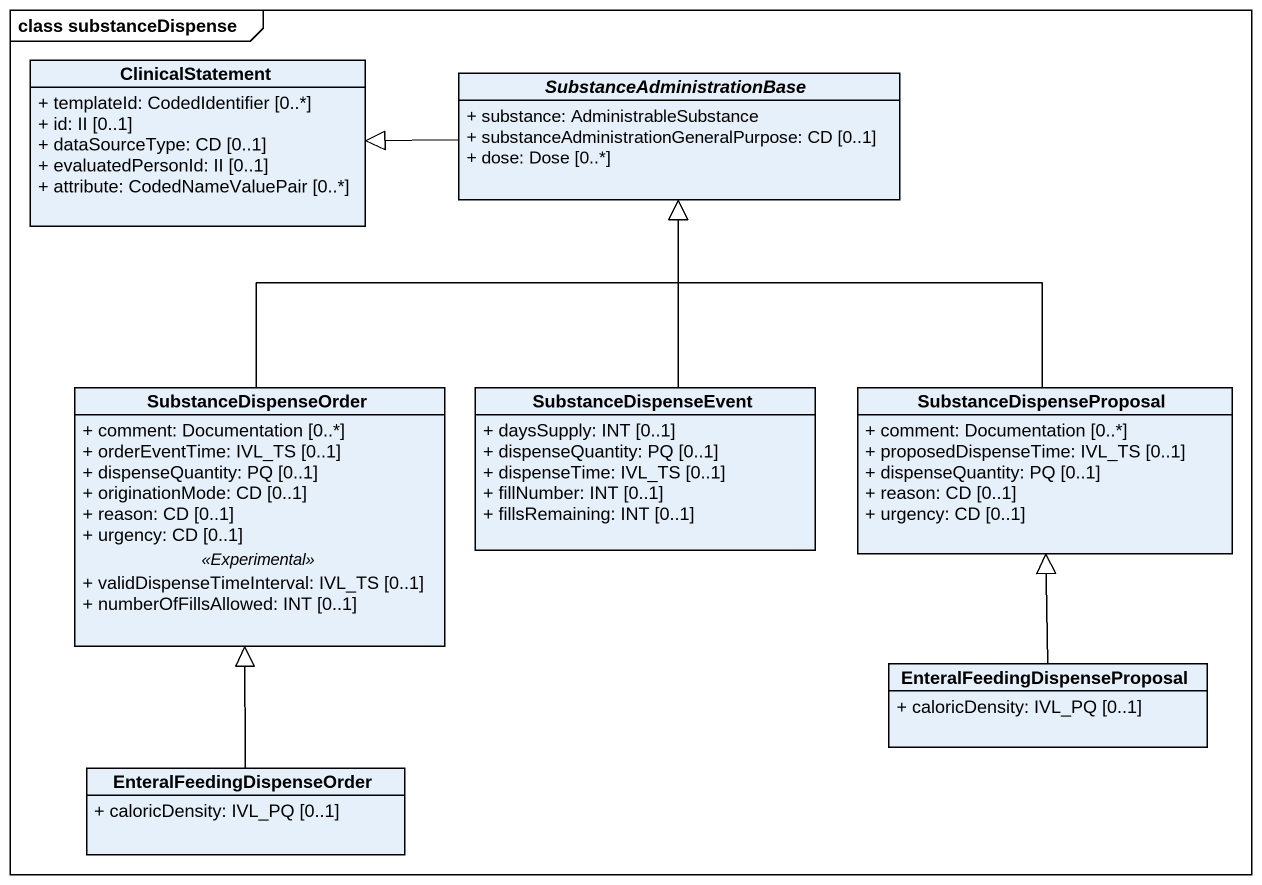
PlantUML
@startuml
mainframe class substanceDispense
hide circle
hide empty members
skinparam classAttributeIconSize 0
class ClinicalStatement {
  + templateId: CodedIdentifier [0..*]
  + id: II [0..1]
  + dataSourceType: CD [0..1]
  + evaluatedPersonId: II [0..1]
  + attribute: CodedNameValuePair [0..*]
}
abstract class SubstanceAdministrationBase {
  + substance: AdministrableSubstance
  + substanceAdministrationGeneralPurpose: CD [0..1]
  + dose: Dose [0..*]
}
class SubstanceDispenseOrder {
  + comment: Documentation [0..*]
  + orderEventTime: IVL_TS [0..1]
  + dispenseQuantity: PQ [0..1]
  + originationMode: CD [0..1]
  + reason: CD [0..1]
  + urgency: CD [0..1]
  .. <<Experimental>> ..
  + validDispenseTimeInterval: IVL_TS [0..1]
  + numberOfFillsAllowed: INT [0..1]
}
class SubstanceDispenseEvent {
  + daysSupply: INT [0..1]
  + dispenseQuantity: PQ [0..1]
  + dispenseTime: IVL_TS [0..1]
  + fillNumber: INT [0..1]
  + fillsRemaining: INT [0..1]
}
class SubstanceDispenseProposal {
  + comment: Documentation [0..*]
  + proposedDispenseTime: IVL_TS [0..1]
  + dispenseQuantity: PQ [0..1]
  + reason: CD [0..1]
  + urgency: CD [0..1]
}
class "EnteralFeedingDispenseProposal" as EnteralFeedingDispensePropos {
  + caloricDensity: IVL_PQ [0..1]
}
class EnteralFeedingDispenseOrder {
  + caloricDensity: IVL_PQ [0..1]
}
SubstanceAdministrationBase -left-|> ClinicalStatement
SubstanceDispenseOrder -up-|> SubstanceAdministrationBase
SubstanceDispenseEvent -up-|> SubstanceAdministrationBase
SubstanceDispenseProposal -up-|> SubstanceAdministrationBase
EnteralFeedingDispensePropos -up-|> SubstanceDispenseProposal
EnteralFeedingDispenseOrder -up-|> SubstanceDispenseOrder
@enduml
